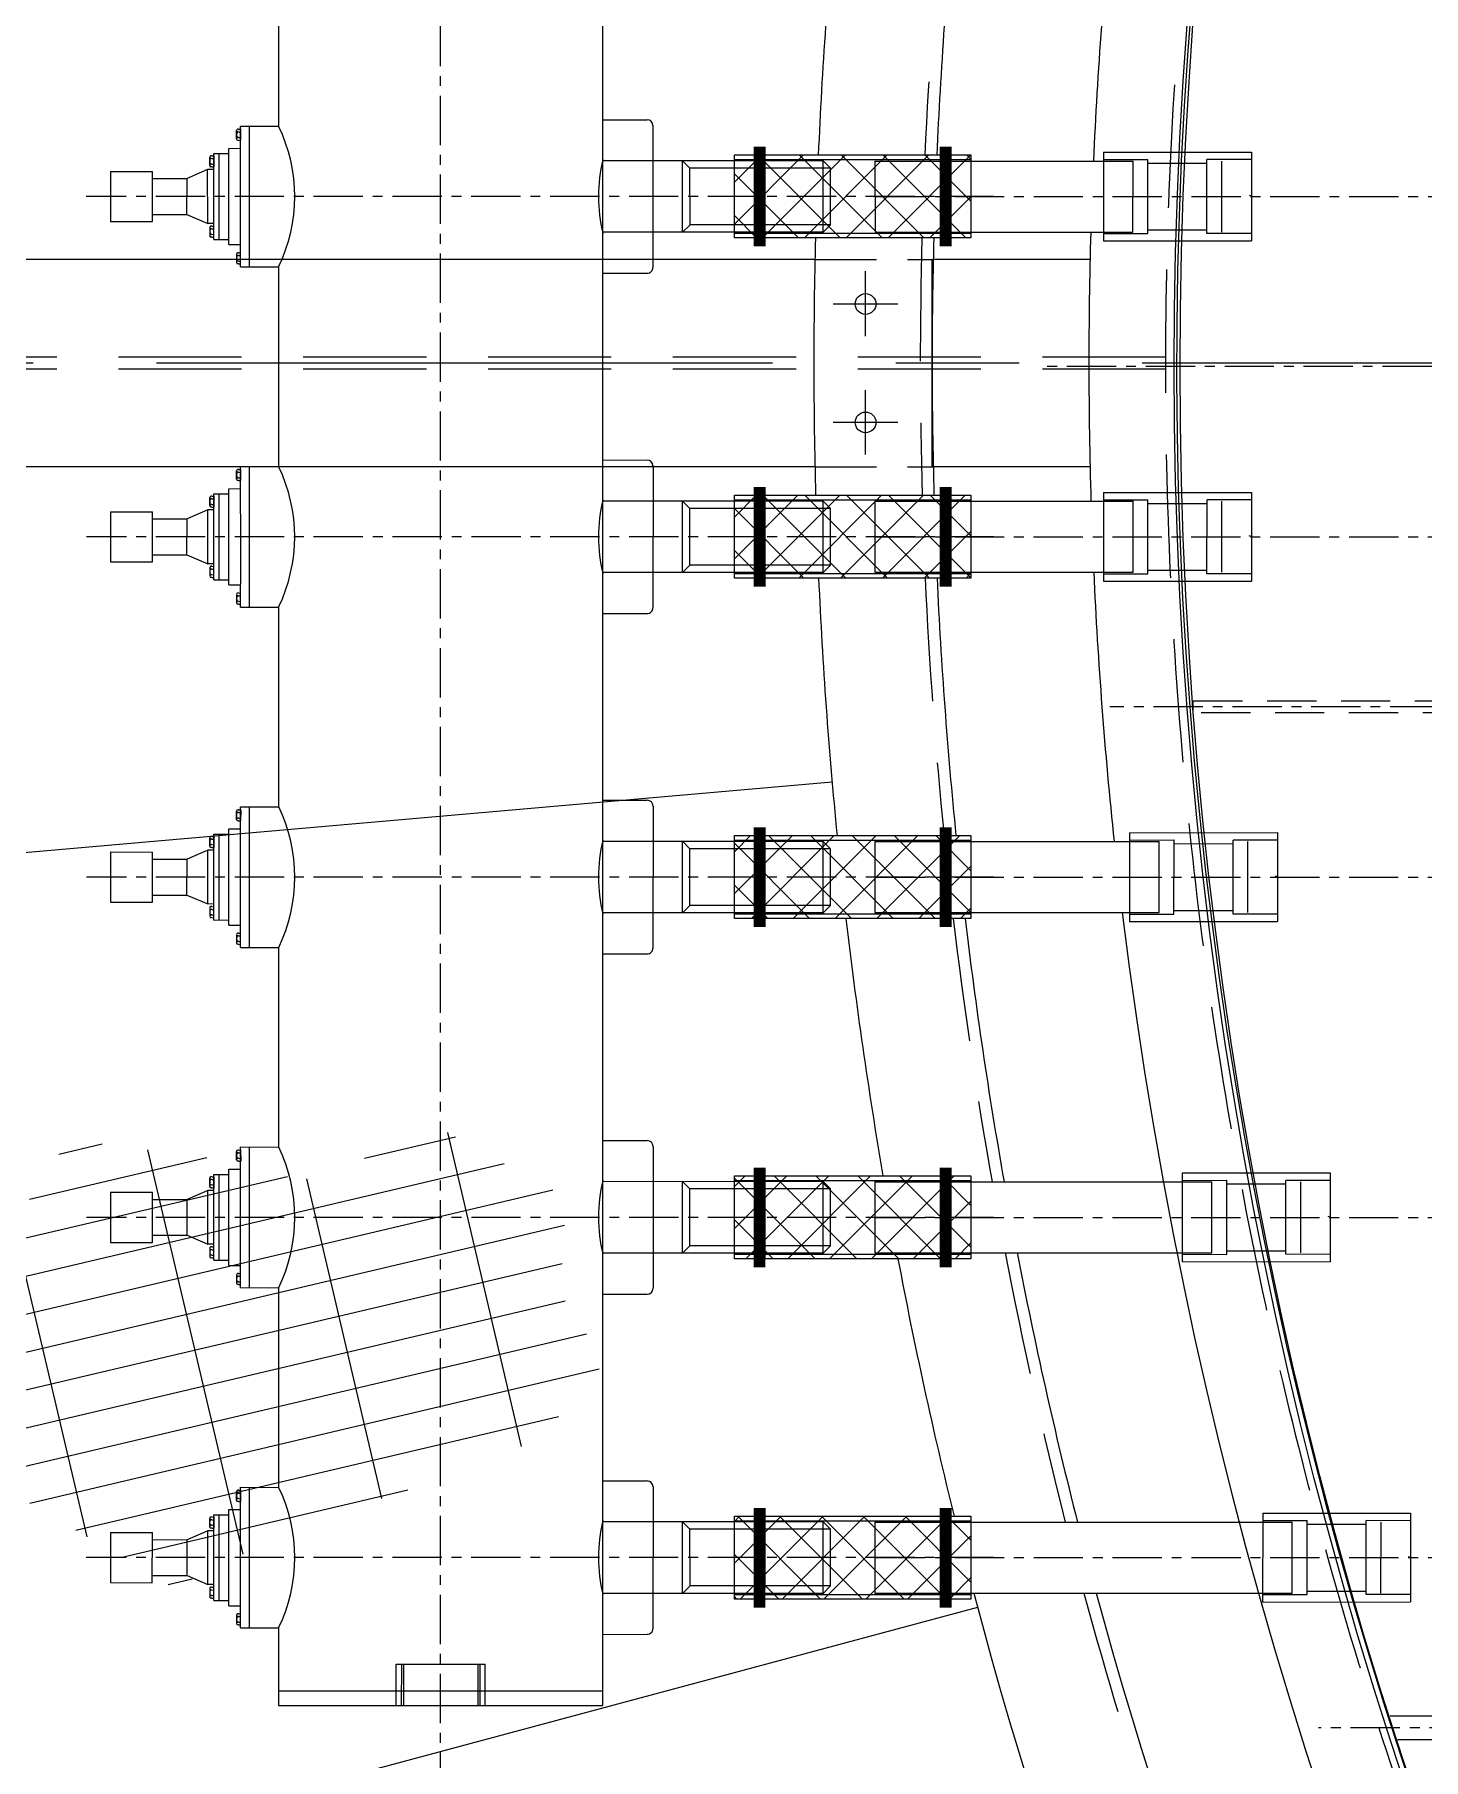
# Model space of a CAD drawing. Extents: x 0 to 39171, y 29931 to 57651.
# Drawn here: x 7626 to 8566, y 43606 to 44772 of the extents above; entities that cross this region are included whole.
import ezdxf

# ---------------------------------------------------------------- set-up
doc = ezdxf.new("R2010")
doc.units = 0
doc.header["$LTSCALE"] = 333.3
doc.header["$MEASUREMENT"] = 0
for name, pattern in [('CENTER', [2, 1.25, -0.25, 0.25, -0.25]), ('CENTRO', [2, 1.25, -0.25, 0.25, -0.25]), ('CONTINUA', [0]), ('DASHDOT', [1, 0.5, -0.25, 0, -0.25]), ('HIDDEN', [0.375, 0.25, -0.125]), ('LINEA-LINEETTA', [2, 1.25, -0.25, 0.25, -0.25]), ('NASCOSTA', [0.375, 0.25, -0.125]), ('PHANTOM', [2.5, 1.25, -0.25, 0.25, -0.25, 0.25, -0.25])]:
    doc.linetypes.add(name, pattern=pattern)
doc.layers.get('0').update_dxf_attribs({"linetype": 'CONTINUOUS'})
for name, color, linetype in [('50', 6, 'CONTINUOUS'), ('70', 7, 'DASHDOT'), ('LINEE-035G', 2, 'CONTINUOUS'), ('LINEE025R', 1, 'CONTINUOUS'), ('QUOTA', 7, 'CONTINUOUS'), ('QUOTE', 1, 'CONTINUOUS')]:
    doc.layers.add(name, color=color, linetype=linetype)

# ---------------------------------------------------------------- blocks, each defined once
blk = doc.blocks.new('*X15')
at = {"color": 0}
for p, q in [((1270.35, 550), (1285.39, 550)), ((1300, 404.15), (1300, 544.52)), ((1257.22, 537.5), (1318.74, 537.5)), ((1250, 421.98), (1250, 530.63)), ((1244.09, 525), (1343.83, 525)), ((1370.58, 525), (1402.2, 525)), ((1400, 417.96), (1400, 526.97)), ((1350, 411.74), (1350, 522.71)), ((1234.79, 512.5), (1416.17, 512.5)), ((1232.29, 500), (1430.15, 500)), ((1229.79, 487.5), (1431.21, 487.5)), ((1228.94, 475), (1427.53, 475)), ((1230.57, 462.5), (1425.59, 462.5)), ((1232.2, 450), (1430.06, 450)), ((1233.74, 437.5), (1431.52, 437.5)), ((1246.84, 425), (1414.47, 425)), ((1259.94, 412.5), (1359.18, 412.5)), ((1273.04, 400), (1281.3, 400))]:
    blk.add_line(p, q, dxfattribs=at)
blk = doc.blocks.new('A$C34546F79')
at = {"layer": 'QUOTE'}
h = blk.add_hatch(dxfattribs=at)
h.set_pattern_fill('ANSI37', color=256, scale=160, angle=45, style=0)
h.set_pattern_definition([(90, (-32140.94, -61899.589), (-20, 2e-11), []), (180, (-32140.94, -61899.589), (-2e-11, -20), [])])
h.paths.add_polyline_path([(39.6, 152.7), (0, 113.1), (113.1, 0), (152.7, 39.6)])
at = {"layer": 'QUOTE', "color": 7}
for p, q in [((39.6, 152.7), (0, 113.1)), ((152.7, 39.6), (39.6, 152.7)), ((0, 113.1), (113.1, 0)), ((113.1, 0), (152.7, 39.6))]:
    blk.add_line(p, q, dxfattribs=at)
at = {"layer": 'QUOTE'}
for p, q in [((150.6, 37.5), (37.5, 150.6)), ((2.1, 115.3), (115.3, 2.1))]:
    blk.add_line(p, q, dxfattribs=at)
at = {"layer": 'QUOTE', "color": 7, "const_width": 8}
for points in [[(8.1, 97), (55.7, 144.7)], [(97, 8.1), (144.7, 55.7)]]:
    blk.add_lwpolyline(points, dxfattribs=at)
blk = doc.blocks.new('64F1')
at = {"color": 7}
for p, q in [((-27700.2, 41639.3), (-26173.7, 40666.8)), ((-26955.3, 41382.9), (-26861.4, 41530.2)), ((-26914.7, 41357.3), (-26821, 41504.4)), ((-26761.3, 41259.3), (-26667.5, 41406.7)), ((-26955.3, 41382.9), (-26914.7, 41357.3)), ((-26720.8, 41233.7), (-26627, 41380.9)), ((-26974.2, 41353.5), (-27054.4, 41227.7)), ((-26967.3, 41355.1), (-27018.3, 41274.9)), ((-26974.2, 41353.5), (-26967.3, 41355.1)), ((-26933.5, 41327.6), (-26974.2, 41353.5)), ((-26935, 41334.5), (-26967.3, 41355.1)), ((-26935, 41334.5), (-26986, 41254.4)), ((-26935, 41334.5), (-26933.5, 41327.6)), ((-26933.5, 41327.6), (-27013.6, 41201.7)), ((-26567.3, 41135.8), (-26464, 41298)), ((-27077.7, 41242.7), (-27061.5, 41268.1)), ((-27077.7, 41242.7), (-27061.5, 41268.1)), ((-27056.1, 41269.3), (-26975.2, 41217.8)), ((-27056.1, 41269.3), (-26975.2, 41217.8)), ((-27025.2, 41273.4), (-27018.3, 41274.9)), ((-27025.2, 41273.4), (-27018.3, 41274.9)), ((-26526.8, 41110.1), (-26423.5, 41272.2)), ((-26986, 41254.4), (-26984.5, 41247.5)), ((-26986, 41254.4), (-26984.5, 41247.5)), ((-26761.3, 41259.3), (-26720.8, 41233.7)), ((-26780.2, 41230), (-26860.4, 41104.1)), ((-26773.3, 41231.5), (-26824.4, 41151.4)), ((-26780.2, 41230), (-26773.3, 41231.5)), ((-26739.5, 41204), (-26780.2, 41230)), ((-26741, 41210.9), (-26773.3, 41231.5)), ((-26990.2, 41187), (-26974, 41212.4)), ((-26990.2, 41187), (-26974, 41212.4)), ((-26741, 41210.9), (-26792.1, 41130.8)), ((-26741, 41210.9), (-26739.5, 41204)), ((-26739.5, 41204), (-26819.7, 41078.1)), ((-26373.4, 41012.2), (-26250.8, 41204.5)), ((-26332.8, 40986.5), (-26210.4, 41178.7)), ((-26831.3, 41149.8), (-26824.4, 41151.4)), ((-26831.3, 41149.8), (-26824.4, 41151.4)), ((-26883.7, 41119.1), (-26867.5, 41144.6)), ((-26883.7, 41119.1), (-26867.5, 41144.6)), ((-26862.1, 41145.8), (-26781.2, 41094.2)), ((-26862.1, 41145.8), (-26781.2, 41094.2)), ((-26567.3, 41135.8), (-26526.8, 41110.1)), ((-27305.6, 41128.1), (-27191.7, 41055.6)), ((-26792.1, 41130.8), (-26790.5, 41123.9)), ((-26792.1, 41130.8), (-26790.5, 41123.9)), ((-26179.4, 40888.6), (-26027.7, 41126.7)), ((-26586.2, 41106.4), (-26666.4, 40980.5)), ((-26579.3, 41107.9), (-26630.4, 41027.8)), ((-26586.2, 41106.4), (-26579.3, 41107.9)), ((-26545.5, 41080.4), (-26586.2, 41106.4)), ((-26547, 41087.3), (-26579.3, 41107.9)), ((-26138.8, 40862.9), (-25987.2, 41100.9)), ((-26796.2, 41063.4), (-26780, 41088.8)), ((-26796.2, 41063.4), (-26780, 41088.8)), ((-26545.5, 41080.4), (-26625.7, 40954.6)), ((-26547, 41087.3), (-26598.1, 41007.2)), ((-26547, 41087.3), (-26545.5, 41080.4)), ((-26689.7, 40995.6), (-26673.5, 41021)), ((-26689.7, 40995.6), (-26673.5, 41021)), ((-26668.1, 41022.2), (-26587.2, 40970.6)), ((-26668.1, 41022.2), (-26587.2, 40970.6)), ((-26637.3, 41026.3), (-26630.4, 41027.8)), ((-26637.3, 41026.3), (-26630.4, 41027.8)), ((-26598.1, 41007.2), (-26596.5, 41000.3)), ((-26598.1, 41007.2), (-26596.5, 41000.3)), ((-26373.4, 41012.2), (-26332.8, 40986.5)), ((-27111.6, 41004.5), (-26997.7, 40932)), ((-26385.4, 40984.3), (-26436.4, 40904.2)), ((-26392.3, 40982.8), (-26385.4, 40984.3)), ((-26353, 40963.8), (-26385.4, 40984.3)), ((-26392.3, 40982.8), (-26472.4, 40856.9)), ((-26351.5, 40956.8), (-26392.3, 40982.8)), ((-26602.2, 40939.8), (-26586, 40965.2)), ((-26602.2, 40939.8), (-26586, 40965.2)), ((-26353, 40963.8), (-26404.1, 40883.6)), ((-26353, 40963.8), (-26351.5, 40956.8)), ((-26351.5, 40956.8), (-26431.7, 40831)), ((-26443.3, 40902.7), (-26436.4, 40904.2)), ((-26443.3, 40902.7), (-26436.4, 40904.2)), ((-26495.7, 40872), (-26479.5, 40897.4)), ((-26495.7, 40872), (-26479.5, 40897.4)), ((-26474.1, 40898.6), (-26393.2, 40847.1)), ((-26474.1, 40898.6), (-26393.2, 40847.1)), ((-26917.6, 40881), (-26803.7, 40808.4)), ((-26404.1, 40883.6), (-26402.6, 40876.7)), ((-26404.1, 40883.6), (-26402.6, 40876.7)), ((-26179.4, 40888.6), (-26138.8, 40862.9)), ((-26198.3, 40859.2), (-26278.5, 40733.3)), ((-26191.4, 40860.8), (-26242.4, 40780.6)), ((-26198.3, 40859.2), (-26191.4, 40860.8)), ((-26157.5, 40833.3), (-26198.3, 40859.2)), ((-26159.1, 40840.2), (-26191.4, 40860.8)), ((-26408.2, 40816.2), (-26392, 40841.6)), ((-26408.2, 40816.2), (-26392, 40841.6)), ((-26157.5, 40833.3), (-26237.7, 40707.4)), ((-26159.1, 40840.2), (-26210.1, 40760.1)), ((-26159.1, 40840.2), (-26157.5, 40833.3)), ((-26280.1, 40775), (-26199.3, 40723.5)), ((-26280.1, 40775), (-26199.3, 40723.5)), ((-26249.3, 40779.1), (-26242.4, 40780.6)), ((-26249.3, 40779.1), (-26242.4, 40780.6)), ((-26301.7, 40748.4), (-26285.6, 40773.8)), ((-26301.7, 40748.4), (-26285.6, 40773.8)), ((-26723.6, 40757.4), (-26609.8, 40684.9)), ((-26210.1, 40760.1), (-26208.6, 40753.1)), ((-26210.1, 40760.1), (-26208.6, 40753.1)), ((-26214.2, 40692.7), (-26198.1, 40718.1)), ((-26214.2, 40692.7), (-26198.1, 40718.1)), ((-26299.8, 40487.4), (-26182.1, 40672.2)), ((-26291.4, 40482), (-26173.7, 40666.8)), ((-26529.6, 40633.8), (-26415.8, 40561.3)), ((-26335.7, 40510.2), (-26291.4, 40482))]:
    blk.add_line(p, q, dxfattribs=at)
at = {"color": 7, "linetype": 'LINEA-LINEETTA'}
for p, q in [((-26984.5, 41247.5), (-27025.2, 41273.4)), ((-26984.5, 41247.5), (-27025.2, 41273.4)), ((-26986, 41254.4), (-27018.3, 41274.9)), ((-26986, 41254.4), (-27018.3, 41274.9)), ((-26790.5, 41123.9), (-26831.3, 41149.8)), ((-26790.5, 41123.9), (-26831.3, 41149.8)), ((-26792.1, 41130.8), (-26824.4, 41151.4)), ((-26792.1, 41130.8), (-26824.4, 41151.4)), ((-26596.5, 41000.3), (-26637.3, 41026.3)), ((-26596.5, 41000.3), (-26637.3, 41026.3)), ((-26598.1, 41007.2), (-26630.4, 41027.8)), ((-26598.1, 41007.2), (-26630.4, 41027.8)), ((-26402.6, 40876.7), (-26443.3, 40902.7)), ((-26402.6, 40876.7), (-26443.3, 40902.7)), ((-26404.1, 40883.6), (-26436.4, 40904.2)), ((-26404.1, 40883.6), (-26436.4, 40904.2)), ((-26208.6, 40753.1), (-26249.3, 40779.1)), ((-26208.6, 40753.1), (-26249.3, 40779.1)), ((-26210.1, 40760.1), (-26242.4, 40780.6)), ((-26210.1, 40760.1), (-26242.4, 40780.6))]:
    blk.add_line(p, q, dxfattribs=at)
at = {"color": 7, "linetype": 'Continuous'}
for p, q in [((-27205.5, 41033.9), (-27191.9, 41055.3)), ((-27151.4, 40999.4), (-27205.5, 41033.9)), ((-27204.5, 41031.7), (-27205, 41031)), ((-27204.5, 41031.7), (-27203.8, 41032.8)), ((-27203.8, 41032.8), (-27197.5, 41028.8)), ((-27202.9, 41030.7), (-27203.4, 41030)), ((-27202.9, 41030.7), (-27202.2, 41031.8)), ((-27191.1, 41031.8), (-27202.3, 41039)), ((-27122.2, 40987.9), (-27191.1, 41031.8)), ((-27199.8, 41027), (-27204.5, 41030)), ((-27199.8, 41028.7), (-27200.2, 41027.9)), ((-27199.8, 41028.7), (-27199.1, 41029.8)), ((-27198.2, 41027.6), (-27198.7, 41026.9)), ((-27198.2, 41027.6), (-27197.5, 41028.8)), ((-27197.2, 41019.1), (-27192.9, 41025.9)), ((-27142.3, 40984.2), (-27197.2, 41019.1)), ((-27199.6, 41008.7), (-27194.2, 41017.2)), ((-27150.7, 40977.5), (-27199.6, 41008.7)), ((-27199.1, 41006.7), (-27198.3, 41007.9)), ((-27198.3, 41007.9), (-27192, 41003.9)), ((-27148.8, 40980.5), (-27197.7, 41011.7)), ((-27199.1, 41006.7), (-27199.5, 41006)), ((-27194.3, 41002), (-27199, 41005.1)), ((-27197.5, 41005.7), (-27197.9, 41005)), ((-27197.5, 41005.7), (-27196.8, 41006.9)), ((-27192.8, 40999.4), (-27195.2, 40984.4)), ((-27194.3, 41003.7), (-27194.8, 41003)), ((-27194.3, 41003.7), (-27193.6, 41004.9)), ((-27192.8, 41002.7), (-27193.2, 41002)), ((-27192.8, 41002.7), (-27192, 41003.9)), ((-27190.5, 41002.9), (-27192.8, 40999.4)), ((-27162, 40979.8), (-27192.8, 40999.4)), ((-27125.4, 40982.9), (-27151.4, 40999.4)), ((-27125.4, 40982.9), (-27111.6, 41004.5)), ((-27207.7, 40964.6), (-27195.2, 40984.4)), ((-27174.7, 40971.3), (-27195.2, 40984.4)), ((-27150.7, 40977.5), (-27145.3, 40986.1)), ((-27142.3, 40984.2), (-27138, 40990.9)), ((-27134.1, 40986.8), (-27134.6, 40986.1)), ((-27134.1, 40986.8), (-27133.4, 40988)), ((-27134.1, 40985.1), (-27129.4, 40982.1)), ((-27127.1, 40983.9), (-27133.4, 40988)), ((-27132.6, 40985.8), (-27133, 40985.1)), ((-27132.6, 40985.8), (-27131.8, 40987)), ((-27129.4, 40983.8), (-27129.9, 40983.1)), ((-27129.4, 40983.8), (-27128.7, 40984.9)), ((-27127.8, 40982.8), (-27127.1, 40983.9)), ((-27174.7, 40971.3), (-27162, 40979.8)), ((-27159.8, 40983.3), (-27162, 40979.8)), ((-27159, 40981.2), (-27159.5, 40980.5)), ((-27159, 40981.2), (-27158.3, 40982.4)), ((-27159, 40979.6), (-27154.3, 40976.5)), ((-27152, 40978.4), (-27158.3, 40982.4)), ((-27157.5, 40980.2), (-27157.9, 40979.5)), ((-27157.5, 40980.2), (-27156.7, 40981.4)), ((-27154.3, 40978.2), (-27154.8, 40977.5)), ((-27154.3, 40978.2), (-27153.6, 40979.4)), ((-27152.7, 40977.2), (-27153.2, 40976.5)), ((-27152.7, 40977.2), (-27152, 40978.4)), ((-27127.8, 40982.8), (-27128.3, 40982.1)), ((-27227, 40943.3), (-27211.8, 40967.2)), ((-27183.2, 40949), (-27211.8, 40967.2)), ((-27187.2, 40951.5), (-27174.7, 40971.3)), ((-27198.4, 40925.1), (-27183.2, 40949)), ((-27227, 40943.3), (-27198.4, 40925.1)), ((-27011.5, 40910.3), (-26997.9, 40931.8)), ((-26997.1, 40908.3), (-27008.3, 40915.4)), ((-26957.4, 40875.9), (-27011.5, 40910.3)), ((-27010.5, 40908.1), (-27011, 40907.4)), ((-27010.5, 40908.1), (-27009.8, 40909.2)), ((-27005.8, 40903.4), (-27010.5, 40906.4)), ((-27009.8, 40909.2), (-27003.5, 40905.2)), ((-27009, 40907.1), (-27009.4, 40906.4)), ((-27009, 40907.1), (-27008.2, 40908.2)), ((-27005.8, 40905.1), (-27006.3, 40904.4)), ((-27005.8, 40905.1), (-27005.1, 40906.2)), ((-27004.2, 40904.1), (-27004.7, 40903.4)), ((-27004.2, 40904.1), (-27003.5, 40905.2)), ((-27003.2, 40895.5), (-26998.9, 40902.3)), ((-26928.2, 40864.3), (-26997.1, 40908.3)), ((-27005.7, 40885.1), (-27000.2, 40893.7)), ((-26948.3, 40860.6), (-27003.2, 40895.5)), ((-26956.7, 40854), (-27005.7, 40885.1)), ((-27005.1, 40883.2), (-27005.5, 40882.5)), ((-27005.1, 40883.2), (-27004.4, 40884.3)), ((-27000.3, 40878.5), (-27005, 40881.5)), ((-27004.4, 40884.3), (-26998, 40880.3)), ((-27003.5, 40882.2), (-27004, 40881.5)), ((-26954.8, 40856.9), (-27003.8, 40888.1)), ((-27003.5, 40882.2), (-27002.8, 40883.3)), ((-27000.4, 40880.2), (-27000.8, 40879.4)), ((-27000.4, 40880.2), (-26999.6, 40881.3)), ((-26998.8, 40879.1), (-26999.2, 40878.4)), ((-26998.8, 40879.1), (-26998, 40880.3)), ((-26996.6, 40879.3), (-26998.8, 40875.9)), ((-26931.4, 40859.3), (-26917.6, 40881)), ((-26998.8, 40875.9), (-27001.2, 40860.8)), ((-26968, 40856.3), (-26998.8, 40875.9)), ((-26931.4, 40859.3), (-26957.4, 40875.9)), ((-26948.3, 40860.6), (-26944, 40867.3)), ((-27013.8, 40841), (-27001.2, 40860.8)), ((-26980.7, 40847.7), (-27001.2, 40860.8)), ((-26980.7, 40847.7), (-26968, 40856.3)), ((-26965.8, 40859.7), (-26968, 40856.3)), ((-26965.1, 40857.7), (-26965.5, 40857)), ((-26965.1, 40857.7), (-26964.3, 40858.8)), ((-26965, 40856), (-26960.3, 40853)), ((-26958, 40854.8), (-26964.3, 40858.8)), ((-26963.5, 40856.7), (-26963.9, 40856)), ((-26963.5, 40856.7), (-26962.8, 40857.8)), ((-26960.3, 40854.6), (-26959.6, 40855.8)), ((-26956.7, 40854), (-26951.3, 40862.5)), ((-26940.2, 40863.2), (-26940.6, 40862.5)), ((-26940.2, 40863.2), (-26939.4, 40864.4)), ((-26940.1, 40861.6), (-26935.4, 40858.5)), ((-26933.1, 40860.4), (-26939.4, 40864.4)), ((-26938.6, 40862.2), (-26939, 40861.5)), ((-26938.6, 40862.2), (-26937.9, 40863.4)), ((-26935.4, 40860.2), (-26935.9, 40859.5)), ((-26935.4, 40860.2), (-26934.7, 40861.4)), ((-26933.8, 40859.2), (-26934.3, 40858.5)), ((-26933.8, 40859.2), (-26933.1, 40860.4)), ((-26993.3, 40828), (-26980.7, 40847.7)), ((-26960.3, 40854.6), (-26960.8, 40853.9)), ((-26958.7, 40853.6), (-26959.2, 40852.9)), ((-26958.7, 40853.6), (-26958, 40854.8)), ((-27033, 40819.8), (-27017.8, 40843.6)), ((-26989.2, 40825.4), (-27017.8, 40843.6)), ((-27004.4, 40801.5), (-26989.2, 40825.4)), ((-27033, 40819.8), (-27004.4, 40801.5)), ((-26817.6, 40786.7), (-26803.9, 40808.2)), ((-26763.5, 40752.3), (-26817.6, 40786.7)), ((-26816.6, 40784.5), (-26815.8, 40785.7)), ((-26815.8, 40785.7), (-26809.5, 40781.6)), ((-26803.1, 40784.7), (-26814.3, 40791.8)), ((-26816.6, 40784.5), (-26817, 40783.8)), ((-26811.8, 40779.8), (-26816.5, 40782.8)), ((-26815, 40783.5), (-26815.4, 40782.8)), ((-26815, 40783.5), (-26814.3, 40784.6)), ((-26811.8, 40781.5), (-26812.3, 40780.8)), ((-26811.8, 40781.5), (-26811.1, 40782.6)), ((-26810.3, 40780.5), (-26810.7, 40779.8)), ((-26810.3, 40780.5), (-26809.5, 40781.6)), ((-26809.2, 40772), (-26804.9, 40778.7)), ((-26734.2, 40740.8), (-26803.1, 40784.7)), ((-26811.7, 40761.6), (-26806.2, 40770.1)), ((-26760.8, 40733.4), (-26809.8, 40764.5)), ((-26754.3, 40737), (-26809.2, 40772)), ((-26762.7, 40730.4), (-26811.7, 40761.6)), ((-26811.1, 40759.6), (-26811.6, 40758.9)), ((-26811.1, 40759.6), (-26810.4, 40760.7)), ((-26806.3, 40754.9), (-26811.1, 40757.9)), ((-26810.4, 40760.7), (-26804.1, 40756.7)), ((-26809.5, 40758.6), (-26810, 40757.9)), ((-26809.5, 40758.6), (-26808.8, 40759.7)), ((-26804.8, 40752.3), (-26807.2, 40737.2)), ((-26806.4, 40756.6), (-26806.8, 40755.9)), ((-26806.4, 40756.6), (-26805.6, 40757.7)), ((-26804.8, 40755.6), (-26805.2, 40754.9)), ((-26804.8, 40755.6), (-26804.1, 40756.7)), ((-26802.6, 40755.8), (-26804.8, 40752.3)), ((-26774.1, 40732.7), (-26804.8, 40752.3)), ((-26737.4, 40735.7), (-26763.5, 40752.3)), ((-26737.4, 40735.7), (-26723.6, 40757.4)), ((-26754.3, 40737), (-26750.1, 40743.7)), ((-26746.2, 40739.7), (-26746.6, 40739)), ((-26746.2, 40739.7), (-26745.5, 40740.8)), ((-26739.1, 40736.8), (-26745.5, 40740.8)), ((-26744.6, 40738.7), (-26743.9, 40739.8)), ((-26819.8, 40717.5), (-26807.2, 40737.2)), ((-26786.7, 40724.1), (-26807.2, 40737.2)), ((-26786.7, 40724.1), (-26774.1, 40732.7)), ((-26771.8, 40736.2), (-26774.1, 40732.7)), ((-26771.1, 40734.1), (-26771.5, 40733.4)), ((-26771.1, 40734.1), (-26770.3, 40735.2)), ((-26771, 40732.4), (-26766.3, 40729.4)), ((-26764, 40731.2), (-26770.3, 40735.2)), ((-26769.5, 40733.1), (-26769.9, 40732.4)), ((-26769.5, 40733.1), (-26768.8, 40734.2)), ((-26766.3, 40731.1), (-26766.8, 40730.4)), ((-26766.3, 40731.1), (-26765.6, 40732.2)), ((-26764.8, 40730.1), (-26765.2, 40729.4)), ((-26764.8, 40730.1), (-26764, 40731.2)), ((-26762.7, 40730.4), (-26757.3, 40738.9)), ((-26746.1, 40738), (-26741.4, 40735)), ((-26744.6, 40738.7), (-26745.1, 40738)), ((-26741.4, 40736.7), (-26741.9, 40735.9)), ((-26741.4, 40736.7), (-26740.7, 40737.8)), ((-26739.9, 40735.6), (-26740.3, 40734.9)), ((-26739.9, 40735.6), (-26739.1, 40736.8)), ((-26839, 40696.2), (-26823.8, 40720)), ((-26795.2, 40701.8), (-26823.8, 40720)), ((-26799.3, 40704.4), (-26786.7, 40724.1)), ((-26839, 40696.2), (-26810.4, 40677.9)), ((-26810.4, 40677.9), (-26795.2, 40701.8)), ((-26623.6, 40663.2), (-26609.9, 40684.6)), ((-26569.5, 40628.7), (-26623.6, 40663.2)), ((-26622.6, 40660.9), (-26623, 40660.2)), ((-26622.6, 40660.9), (-26621.9, 40662.1)), ((-26617.8, 40656.2), (-26622.5, 40659.3)), ((-26621.9, 40662.1), (-26615.5, 40658.1)), ((-26621, 40659.9), (-26621.5, 40659.2)), ((-26621, 40659.9), (-26620.3, 40661.1)), ((-26609.2, 40661.1), (-26620.3, 40668.2)), ((-26617.9, 40657.9), (-26618.3, 40657.2)), ((-26617.9, 40657.9), (-26617.1, 40659.1)), ((-26616.3, 40656.9), (-26615.5, 40658.1)), ((-26540.2, 40617.2), (-26609.2, 40661.1)), ((-26617.7, 40638), (-26612.3, 40646.5)), ((-26616.3, 40656.9), (-26616.7, 40656.2)), ((-26615.2, 40648.4), (-26610.9, 40655.1)), ((-26560.4, 40613.4), (-26615.2, 40648.4)), ((-26568.8, 40606.8), (-26617.7, 40638)), ((-26617.1, 40636), (-26617.6, 40635.3)), ((-26617.1, 40636), (-26616.4, 40637.1)), ((-26612.4, 40631.3), (-26617.1, 40634.3)), ((-26616.4, 40637.1), (-26610.1, 40633.1)), ((-26615.5, 40635), (-26616, 40634.3)), ((-26566.9, 40609.8), (-26615.8, 40641)), ((-26615.5, 40635), (-26614.8, 40636.1)), ((-26612.4, 40633), (-26611.7, 40634.1)), ((-26610.8, 40628.7), (-26613.2, 40613.6)), ((-26612.4, 40633), (-26612.8, 40632.3)), ((-26610.8, 40632), (-26611.3, 40631.3)), ((-26610.8, 40632), (-26610.1, 40633.1)), ((-26608.6, 40632.2), (-26610.8, 40628.7)), ((-26580.1, 40609.1), (-26610.8, 40628.7)), ((-26543.4, 40612.1), (-26569.5, 40628.7)), ((-26543.4, 40612.1), (-26529.6, 40633.8)), ((-26625.8, 40593.9), (-26613.2, 40613.6)), ((-26592.7, 40600.6), (-26613.2, 40613.6)), ((-26577.9, 40612.6), (-26580.1, 40609.1)), ((-26577.1, 40610.5), (-26576.4, 40611.6)), ((-26570.1, 40607.6), (-26576.4, 40611.6)), ((-26568.8, 40606.8), (-26563.3, 40615.3)), ((-26560.4, 40613.4), (-26556.1, 40620.2)), ((-26552.2, 40616.1), (-26552.6, 40615.4)), ((-26552.2, 40616.1), (-26551.5, 40617.2)), ((-26552.2, 40614.4), (-26547.4, 40611.4)), ((-26545.2, 40613.2), (-26551.5, 40617.2)), ((-26550.6, 40615.1), (-26551.1, 40614.4)), ((-26550.6, 40615.1), (-26549.9, 40616.2)), ((-26547.5, 40613.1), (-26547.9, 40612.4)), ((-26547.5, 40613.1), (-26546.7, 40614.2)), ((-26545.9, 40612.1), (-26546.3, 40611.4)), ((-26545.9, 40612.1), (-26545.2, 40613.2)), ((-26605.3, 40580.8), (-26592.7, 40600.6)), ((-26592.7, 40600.6), (-26580.1, 40609.1)), ((-26577.1, 40610.5), (-26577.5, 40609.8)), ((-26577.1, 40608.8), (-26572.3, 40605.8)), ((-26575.5, 40609.5), (-26576, 40608.8)), ((-26575.5, 40609.5), (-26574.8, 40610.6)), ((-26572.4, 40607.5), (-26572.8, 40606.8)), ((-26572.4, 40607.5), (-26571.6, 40608.6)), ((-26570.8, 40606.5), (-26571.2, 40605.8)), ((-26570.8, 40606.5), (-26570.1, 40607.6)), ((-26645.1, 40572.6), (-26629.9, 40596.5)), ((-26601.2, 40578.2), (-26629.9, 40596.5)), ((-26616.5, 40554.4), (-26601.2, 40578.2)), ((-26645.1, 40572.6), (-26616.5, 40554.4)), ((-26429.6, 40539.6), (-26415.9, 40561)), ((-26415.2, 40537.5), (-26426.4, 40544.6)), ((-26375.5, 40505.1), (-26429.6, 40539.6)), ((-26428.6, 40537.4), (-26429.1, 40536.6)), ((-26428.6, 40537.4), (-26427.9, 40538.5)), ((-26423.8, 40532.7), (-26428.6, 40535.7)), ((-26427.9, 40538.5), (-26421.6, 40534.5)), ((-26427, 40536.3), (-26427.5, 40535.6)), ((-26427, 40536.3), (-26426.3, 40537.5)), ((-26423.9, 40534.3), (-26424.3, 40533.6)), ((-26423.9, 40534.3), (-26423.1, 40535.5)), ((-26422.3, 40533.3), (-26422.7, 40532.6)), ((-26422.3, 40533.3), (-26421.6, 40534.5)), ((-26421.3, 40524.8), (-26417, 40531.5)), ((-26346.2, 40493.6), (-26415.2, 40537.5)), ((-26423.7, 40514.4), (-26418.3, 40522.9)), ((-26372.9, 40486.2), (-26421.8, 40517.4)), ((-26366.4, 40489.9), (-26421.3, 40524.8)), ((-26374.8, 40483.2), (-26423.7, 40514.4)), ((-26423.1, 40512.4), (-26423.6, 40511.7)), ((-26423.1, 40512.4), (-26422.4, 40513.6)), ((-26418.4, 40507.7), (-26423.1, 40510.7)), ((-26422.4, 40513.6), (-26416.1, 40509.5)), ((-26421.6, 40511.4), (-26422, 40510.7)), ((-26421.6, 40511.4), (-26420.8, 40512.6)), ((-26418.4, 40509.4), (-26418.9, 40508.7)), ((-26418.4, 40509.4), (-26417.7, 40510.6)), ((-26416.8, 40508.4), (-26417.3, 40507.7)), ((-26416.8, 40508.4), (-26416.1, 40509.5)), ((-26414.6, 40508.6), (-26416.8, 40505.1)), ((-26349.5, 40488.5), (-26335.7, 40510.2)), ((-26416.8, 40505.1), (-26419.2, 40490)), ((-26386.1, 40485.5), (-26416.8, 40505.1)), ((-26349.5, 40488.5), (-26375.5, 40505.1)), ((-26366.4, 40489.9), (-26362.1, 40496.6)), ((-26431.8, 40470.3), (-26419.2, 40490)), ((-26398.7, 40477), (-26419.2, 40490)), ((-26398.7, 40477), (-26386.1, 40485.5)), ((-26383.9, 40489), (-26386.1, 40485.5)), ((-26383.1, 40486.9), (-26383.6, 40486.2)), ((-26383.1, 40486.9), (-26382.4, 40488.1)), ((-26383.1, 40485.2), (-26378.3, 40482.2)), ((-26376.1, 40484), (-26382.4, 40488.1)), ((-26381.5, 40485.9), (-26382, 40485.2)), ((-26381.5, 40485.9), (-26380.8, 40487.1)), ((-26378.4, 40483.9), (-26378.8, 40483.2)), ((-26378.4, 40483.9), (-26377.7, 40485)), ((-26376.8, 40482.9), (-26377.3, 40482.2)), ((-26376.8, 40482.9), (-26376.1, 40484)), ((-26374.8, 40483.2), (-26369.4, 40491.7)), ((-26358.2, 40492.5), (-26358.7, 40491.8)), ((-26358.2, 40492.5), (-26357.5, 40493.6)), ((-26358.2, 40490.8), (-26353.4, 40487.8)), ((-26351.2, 40489.6), (-26357.5, 40493.6)), ((-26356.6, 40491.5), (-26357.1, 40490.8)), ((-26356.6, 40491.5), (-26355.9, 40492.6)), ((-26353.5, 40489.5), (-26353.9, 40488.8)), ((-26353.5, 40489.5), (-26352.8, 40490.6)), ((-26351.9, 40488.5), (-26352.4, 40487.8)), ((-26351.9, 40488.5), (-26351.2, 40489.6)), ((-26451.1, 40449), (-26435.9, 40472.9)), ((-26407.3, 40454.6), (-26435.9, 40472.9)), ((-26411.3, 40457.2), (-26398.7, 40477)), ((-26451.1, 40449), (-26422.5, 40430.8)), ((-26422.5, 40430.8), (-26407.3, 40454.6))]:
    blk.add_line(p, q, dxfattribs=at)
at = {"color": 7, "linetype": 'NASCOSTA'}
for p, q in [((-26272.3, 40564), (-26239.9, 40614.9)), ((-26241.9, 40611.9), (-26218.2, 40596.8)), ((-26216.3, 40599.8), (-26239.9, 40614.9)), ((-26242.7, 40610.6), (-26219, 40595.6)), ((-26248.7, 40549), (-26272.3, 40564)), ((-26270.4, 40567.1), (-26246.8, 40552)), ((-26269.6, 40568.3), (-26246, 40553.3))]:
    blk.add_line(p, q, dxfattribs=at)
at = {"color": 7}
for centre, radius, start, end in [((-27058.2, 41266), 3.93, 57.5, 147.5), ((-27058.2, 41266), 3.93, 57.5, 147.5), ((-26976.6, 41304.8), 109.5, 224.3085, 250.6915), ((-26976.6, 41304.8), 109.5, 224.3085, 250.6915), ((-26976.6, 41304.8), 109.5, 224.3085, 250.6915), ((-26977.3, 41214.5), 3.93, 327.5, 57.5), ((-26977.3, 41214.5), 3.93, 327.5, 57.5), ((-26864.2, 41142.4), 3.93, 57.5, 147.5), ((-26864.2, 41142.4), 3.93, 57.5, 147.5), ((-26782.6, 41181.2), 109.5, 224.3085, 250.6915), ((-26782.6, 41181.2), 109.5, 224.3085, 250.6915), ((-26782.6, 41181.2), 109.5, 224.3085, 250.6915), ((-26783.3, 41090.9), 3.93, 327.5, 57.5), ((-26783.3, 41090.9), 3.93, 327.5, 57.5), ((-27204.7, 40946.8), 109.6, 31.8043, 83.1957), ((-26670.2, 41018.9), 3.93, 57.5, 147.5), ((-26670.2, 41018.9), 3.93, 57.5, 147.5), ((-26588.6, 41057.7), 109.5, 224.3085, 250.6915), ((-26588.6, 41057.7), 109.5, 224.3085, 250.6915), ((-26588.6, 41057.7), 109.5, 224.3085, 250.6915), ((-26589.3, 40967.3), 3.93, 327.5, 57.5), ((-26589.3, 40967.3), 3.93, 327.5, 57.5), ((-27010.7, 40823.2), 109.6, 31.8043, 83.1957), ((-26476.2, 40895.3), 3.93, 57.5, 147.5), ((-26476.2, 40895.3), 3.93, 57.5, 147.5), ((-26394.7, 40934.1), 109.5, 224.3085, 250.6915), ((-26394.7, 40934.1), 109.5, 224.3085, 250.6915), ((-26394.7, 40934.1), 109.5, 224.3085, 250.6915), ((-26395.3, 40843.8), 3.93, 327.5, 57.5), ((-26395.3, 40843.8), 3.93, 327.5, 57.5), ((-26816.7, 40699.7), 109.6, 31.8043, 83.1957), ((-26282.2, 40771.7), 3.93, 57.5, 147.5), ((-26282.2, 40771.7), 3.93, 57.5, 147.5), ((-26200.7, 40810.5), 109.5, 224.3085, 250.6915), ((-26200.7, 40810.5), 109.5, 224.3085, 250.6915), ((-26200.7, 40810.5), 109.5, 224.3085, 250.6915), ((-26201.4, 40720.2), 3.93, 327.5, 57.5), ((-26201.4, 40720.2), 3.93, 327.5, 57.5), ((-26622.7, 40576.1), 109.6, 31.8043, 83.1957), ((-26428.8, 40452.5), 109.6, 31.8043, 83.1957)]:
    blk.add_arc(centre, radius, start, end, dxfattribs=at)
at = {"color": 7, "linetype": 'Continuous'}
for centre, radius, start, end in [((-27203.9, 41030.9), 1.06, 175.6173, 299.3827), ((-27200.3, 41031.3), 3.34, 203.4532, 271.5468), ((-27199.2, 41027.9), 1.06, 175.6173, 299.3827), ((-27198.5, 41006), 1.06, 175.6173, 299.3827), ((-27194.9, 41006.4), 3.34, 203.4532, 271.5468), ((-27193.7, 41002.9), 1.06, 175.6173, 299.3827), ((-27133.5, 40986), 1.06, 175.6173, 299.3827), ((-27129.9, 40986.4), 3.34, 203.4532, 271.5468), ((-27158.4, 40980.5), 1.06, 175.6173, 299.3827), ((-27154.8, 40980.9), 3.34, 203.4532, 271.5468), ((-27153.7, 40977.4), 1.06, 175.6173, 299.3827), ((-27128.8, 40983), 1.06, 175.6173, 299.3827), ((-27009.9, 40907.3), 1.06, 175.6173, 299.3827), ((-27006.4, 40907.7), 3.34, 203.4532, 271.5468), ((-27005.2, 40904.3), 1.06, 175.6173, 299.3827), ((-27004.5, 40882.4), 1.06, 175.6173, 299.3827), ((-27000.9, 40882.8), 3.34, 203.4532, 271.5468), ((-26999.7, 40879.4), 1.06, 175.6173, 299.3827), ((-26964.4, 40856.9), 1.06, 175.6173, 299.3827), ((-26960.9, 40857.3), 3.34, 203.4532, 271.5468), ((-26939.6, 40862.5), 1.06, 175.6173, 299.3827), ((-26936, 40862.9), 3.34, 203.4532, 271.5468), ((-26934.8, 40859.4), 1.06, 175.6173, 299.3827), ((-26959.7, 40853.9), 1.06, 175.6173, 299.3827), ((-26816, 40783.7), 1.06, 175.6173, 299.3827), ((-26812.4, 40784.1), 3.34, 203.4532, 271.5468), ((-26811.2, 40780.7), 1.06, 175.6173, 299.3827), ((-26810.5, 40758.8), 1.06, 175.6173, 299.3827), ((-26806.9, 40759.2), 3.34, 203.4532, 271.5468), ((-26805.8, 40755.8), 1.06, 175.6173, 299.3827), ((-26745.6, 40738.9), 1.06, 175.6173, 299.3827), ((-26770.5, 40733.3), 1.06, 175.6173, 299.3827), ((-26766.9, 40733.7), 3.34, 203.4532, 271.5468), ((-26765.7, 40730.3), 1.06, 175.6173, 299.3827), ((-26742, 40739.3), 3.34, 203.4532, 271.5468), ((-26740.8, 40735.9), 1.06, 175.6173, 299.3827), ((-26622, 40660.1), 1.06, 175.6173, 299.3827), ((-26618.4, 40660.6), 3.34, 203.4532, 271.5468), ((-26617.2, 40657.1), 1.06, 175.6173, 299.3827), ((-26616.5, 40635.2), 1.06, 175.6173, 299.3827), ((-26612.9, 40635.6), 3.34, 203.4532, 271.5468), ((-26611.8, 40632.2), 1.06, 175.6173, 299.3827), ((-26551.6, 40615.3), 1.06, 175.6173, 299.3827), ((-26548, 40615.7), 3.34, 203.4532, 271.5468), ((-26546.9, 40612.3), 1.06, 175.6173, 299.3827), ((-26576.5, 40609.7), 1.06, 175.6173, 299.3827), ((-26572.9, 40610.1), 3.34, 203.4532, 271.5468), ((-26571.8, 40606.7), 1.06, 175.6173, 299.3827), ((-26428, 40536.6), 1.06, 175.6173, 299.3827), ((-26424.4, 40537), 3.34, 203.4532, 271.5468), ((-26423.3, 40533.5), 1.06, 175.6173, 299.3827), ((-26422.5, 40511.6), 1.06, 175.6173, 299.3827), ((-26419, 40512), 3.34, 203.4532, 271.5468), ((-26417.8, 40508.6), 1.06, 175.6173, 299.3827), ((-26382.5, 40486.1), 1.06, 175.6173, 299.3827), ((-26378.9, 40486.5), 3.34, 203.4532, 271.5468), ((-26377.8, 40483.1), 1.06, 175.6173, 299.3827), ((-26357.6, 40491.7), 1.06, 175.6173, 299.3827), ((-26354, 40492.1), 3.34, 203.4532, 271.5468), ((-26352.9, 40488.7), 1.06, 175.6173, 299.3827)]:
    blk.add_arc(centre, radius, start, end, dxfattribs=at)
at = {"layer": 'LINEE-035G', "color": 7}
for radius in [3004, 3000, 3000, 3000, 3000]:
    blk.add_circle((-25115.2, 44012.5), radius, dxfattribs=at)
at = {"layer": 'LINEE025R', "color": 7, "ltscale": 0.4}
for p, q in [((-26788.7, 41555), (-26829.2, 41580.8)), ((-26793.3, 41546.1), (-26835.4, 41572.9)), ((-26821, 41504.4), (-26861.4, 41530.2)), ((-26821, 41504.4), (-26861.4, 41530.2)), ((-26594.7, 41431.5), (-26635.2, 41457.3)), ((-26599.3, 41422.5), (-26641.4, 41449.4)), ((-26627, 41380.9), (-26667.5, 41406.7)), ((-26627, 41380.9), (-26667.5, 41406.7)), ((-26391.3, 41322.8), (-26431.8, 41348.6)), ((-26395.8, 41313.8), (-26438, 41340.7)), ((-26423.5, 41272.2), (-26464, 41298)), ((-26423.5, 41272.2), (-26464, 41298)), ((-26178.1, 41229.3), (-26218.6, 41255.1)), ((-26182.7, 41220.3), (-26224.8, 41247.2)), ((-26210.4, 41178.7), (-26250.8, 41204.5)), ((-26210.4, 41178.7), (-26250.8, 41204.5)), ((-25955, 41151.5), (-25995.4, 41177.3)), ((-25959.5, 41142.6), (-26001.7, 41169.4)), ((-25987.2, 41100.9), (-26027.7, 41126.7)), ((-25987.2, 41100.9), (-26027.7, 41126.7))]:
    blk.add_line(p, q, dxfattribs=at)
at = {"layer": 'LINEE025R', "color": 7}
for p, q in [((-26798, 41585.2), (-26799.5, 41584)), ((-26604, 41461.6), (-26605.5, 41460.4)), ((-26400.5, 41352.9), (-26402, 41351.8)), ((-26187.4, 41259.4), (-26188.9, 41258.3)), ((-25964.2, 41181.6), (-25965.7, 41180.5))]:
    blk.add_line(p, q, dxfattribs=at)
at = {"layer": 'LINEE025R', "color": 7, "linetype": 'NASCOSTA', "ltscale": 0.4}
blk.add_lwpolyline([(-24926.1, 43888.7), (-24919.4, 43884.5), (-26525, 41364.1), (-26531.8, 41368.4)], close=True, dxfattribs=at)
at = {"layer": 'QUOTA', "color": 8, "linetype": 'CENTRO', "ltscale": 0.08}
for p, q in [((-23483.9, 46573.3), (-26777.2, 41403.8)), ((-23287.1, 46454.1), (-26558.7, 41318.7)), ((-22776.8, 45970.9), (-25900.9, 41067.1)), ((-26934.6, 41370.7), (-25212.2, 44074.3)), ((-26740.7, 41247.1), (-25018.2, 43950.8)), ((-26546.7, 41123.5), (-24824.3, 43827.2)), ((-26352.7, 40999.9), (-24630.3, 43703.6)), ((-26158.7, 40876.4), (-24436.3, 43580)), ((-26177.6, 40539.4), (-27787.1, 41564.8)), ((-26891.8, 41437.9), (-27221.5, 40920.4)), ((-26697.8, 41314.4), (-27027.5, 40796.9)), ((-26503.8, 41190.8), (-26833.5, 40673.3)), ((-26309.8, 41067.2), (-26639.5, 40549.7)), ((-26115.9, 40943.6), (-26445.6, 40426.1))]:
    blk.add_line(p, q, dxfattribs=at)
at = {"layer": 'QUOTA', "color": 7, "linetype": 'CONTINUA', "ltscale": 0.08}
for p, q in [((-25881.7, 41112.1), (-24381, 43467.7)), ((-25865.4, 41107.8), (-24367.5, 43459.1)), ((-26877.3, 41516.6), (-26823.5, 41600.9)), ((-26819.3, 41598.2), (-26835.4, 41572.9)), ((-26823.5, 41600.9), (-26772.9, 41568.7)), ((-26854.9, 41537.9), (-26833.4, 41571.6)), ((-26826.7, 41484.4), (-26772.9, 41568.7)), ((-26777.1, 41571.4), (-26793.3, 41546.1)), ((-26816.8, 41513.6), (-26795.3, 41547.4)), ((-26873, 41513.9), (-26856.9, 41539.2)), ((-26814.8, 41512.3), (-26856.9, 41539.2)), ((-26877.3, 41516.6), (-26826.7, 41484.4)), ((-26830.9, 41487), (-26814.8, 41512.3)), ((-26683.3, 41393), (-26629.5, 41477.3)), ((-26625.3, 41474.7), (-26641.4, 41449.4)), ((-26629.5, 41477.3), (-26578.9, 41445.1)), ((-26660.9, 41414.3), (-26639.4, 41448.1)), ((-26632.7, 41360.8), (-26578.9, 41445.1)), ((-26583.2, 41447.8), (-26599.3, 41422.5)), ((-26679.1, 41390.3), (-26662.9, 41415.6)), ((-26620.8, 41388.8), (-26662.9, 41415.6)), ((-26622.8, 41390), (-26601.3, 41423.8)), ((-26683.3, 41393), (-26632.7, 41360.8)), ((-26636.9, 41363.5), (-26620.8, 41388.8)), ((-26479.8, 41284.3), (-26426.1, 41368.7)), ((-26426.1, 41368.7), (-26375.5, 41336.4)), ((-26421.9, 41366), (-26438, 41340.7)), ((-26457.4, 41305.7), (-26435.9, 41339.4)), ((-26429.2, 41252.1), (-26375.5, 41336.4)), ((-26379.7, 41339.1), (-26395.8, 41313.8)), ((-26419.3, 41281.4), (-26397.8, 41315.1)), ((-26475.6, 41281.7), (-26459.5, 41307)), ((-26417.3, 41280.1), (-26459.5, 41307)), ((-26479.8, 41284.3), (-26429.2, 41252.1)), ((-26433.4, 41254.8), (-26417.3, 41280.1)), ((-26266.7, 41190.8), (-26212.9, 41275.2)), ((-26208.7, 41272.5), (-26224.8, 41247.2)), ((-26212.9, 41275.2), (-26162.3, 41242.9)), ((-26244.3, 41212.2), (-26222.8, 41245.9)), ((-26216.1, 41158.6), (-26162.3, 41242.9)), ((-26166.5, 41245.6), (-26182.7, 41220.3)), ((-26206.2, 41187.9), (-26184.7, 41221.6)), ((-26262.4, 41188.2), (-26246.3, 41213.5)), ((-26204.1, 41186.6), (-26246.3, 41213.5)), ((-26043.5, 41113.1), (-25989.8, 41197.4)), ((-25985.5, 41194.7), (-26001.7, 41169.4)), ((-25989.8, 41197.4), (-25939.2, 41165.2)), ((-26266.7, 41190.8), (-26216.1, 41158.6)), ((-26220.3, 41161.3), (-26204.1, 41186.6)), ((-26021.1, 41134.4), (-25999.6, 41168.1)), ((-25992.9, 41080.8), (-25939.2, 41165.2)), ((-25943.4, 41167.9), (-25959.5, 41142.6)), ((-26039.3, 41110.4), (-26023.2, 41135.7)), ((-25981, 41108.8), (-26023.2, 41135.7)), ((-25983, 41110.1), (-25961.5, 41143.9)), ((-26043.5, 41113.1), (-25992.9, 41080.8)), ((-25997.1, 41083.5), (-25981, 41108.8))]:
    blk.add_line(p, q, dxfattribs=at)
at = {"layer": 'LINEE025R', "color": 7, "ltscale": 0.4, "xscale": -1, "rotation": 192.5000000001847}
for p in [(-27034.2, 41415.5), (-26840.2, 41291.9), (-26646.2, 41168.3), (-26452.2, 41044.7), (-26258.2, 40921.1)]:
    blk.add_blockref('A$C34546F79', p, dxfattribs=at)

msp = doc.modelspace()

# ---------------------------------------------------------------- linework, layer by layer
at = {"layer": '50', "color": 8}
for p, q in [((8154.05, 44620.23), (6513.8, 44620.23)), ((8233.3, 44480.23), (8233.3, 44620.23)), ((8340.1, 44620.23), (8234.07, 44620.23)), ((8154.05, 44480.23), (6513.8, 44480.23)), ((8340.1, 44480.23), (8234.07, 44480.23))]:
    msp.add_line(p, q, dxfattribs=at)
at = {"layer": '50', "color": 8, "linetype": 'HIDDEN', "ltscale": 0.5}
for p, q in [((8154.05, 44620.23), (8234.07, 44620.23)), ((8154.05, 44480.23), (8234.07, 44480.23))]:
    msp.add_line(p, q, dxfattribs=at)
at = {"layer": '50', "color": 8, "linetype": 'HIDDEN'}
for p, q in [((8391.3, 44554.23), (6433.3, 44554.23)), ((8391.3, 44546.23), (6433.3, 44546.23))]:
    msp.add_line(p, q, dxfattribs=at)
at = {"layer": '50', "color": 8}
for centre in [(8188.3, 44590.23), (8188.3, 44510.23)]:
    msp.add_circle(centre, 7, dxfattribs=at)
at = {"layer": '50', "color": 8, "linetype": 'PHANTOM', "ltscale": 0.5}
msp.add_arc((11403.3, 44550.23), 5020, 88.51608, 245.57068, dxfattribs=at)
at = {"layer": '50', "color": 4}
for radius, start, end in [(4970, 87.92445, 245), (3170, 295, 164.88376), (3170, 174.30322, 177.4567), (3170, 178.46952, 181.61486), (3170, 182.62773, 185.78156), (3170, 186.79987, 190.05265), (3170, 190.93499, 194.30646), (3170, 195.20363, 245)]:
    msp.add_arc((11403.3, 44550.23), radius, start, end, dxfattribs=at)
at = {"layer": '50', "color": 8, "linetype": 'HIDDEN'}
for radius, start, end in [(4962, 87.9211, 245), (3178, 295, 164.92272), (3012, 174.04157, 163.95157), (3178, 174.3176, 177.46311), (3178, 178.47338, 181.61079), (3178, 182.62111, 185.76696), (3178, 186.78267, 190.02709), (3178, 190.90713, 194.26969), (3178, 195.16444, 245)]:
    msp.add_arc((11403.3, 44550.23), radius, start, end, dxfattribs=at)
at = {"layer": '50', "color": 8}
for radius, start, end in [(4890, 105.33797, 244.90626), (3064, 186.96092, 164.34765), (3064, 174.03025, 177.44353), (3250, 174.44389, 177.51935), (3250, 178.5072, 181.5751), (3064, 178.34173, 181.74557), (3250, 182.56301, 185.63878), (3064, 182.64383, 186.05751), (3250, 186.63173, 189.73117), (3250, 190.73439, 193.87444), (3250, 194.82069, 244.85896)]:
    msp.add_arc((11403.3, 44550.23), radius, start, end, dxfattribs=at)
at = {"layer": '50', "color": 7}
msp.add_arc((11403.3, 44550.23), 3004, 165.09527, 163.90768, dxfattribs=at)
at = {"layer": '70', "color": 8}
for p, q in [((8188.3, 44568.42), (8188.3, 44612.42)), ((8210.12, 44590.23), (8166.48, 44590.23)), ((8188.3, 44488.42), (8188.3, 44532.05)), ((8210.12, 44510.23), (8166.48, 44510.23))]:
    msp.add_line(p, q, dxfattribs=at)
at = {"layer": '70', "linetype": 'CENTER'}
msp.add_line((14791.42, 44550.23), (4605.78, 44550.23), dxfattribs=at)
at = {"layer": '70', "color": 8, "linetype": 'Continuous'}
for p, q in [((8165.67, 44266.97), (7348.79, 44195.51)), ((8264.04, 43709.07), (7471.98, 43496.84))]:
    msp.add_line(p, q, dxfattribs=at)

# ---------------------------------------------------------------- block references
at = {"layer": '50', "rotation": 302.4999999999171}
msp.add_blockref('64F1', (-12224.43, -282), dxfattribs=at)
at = {"layer": '50', "color": 8, "xscale": 2.000000000001236, "yscale": 2, "zscale": 2, "rotation": 13.24527545546293}
msp.add_blockref('*X15', (5421.75, 42362.71), dxfattribs=at)

doc.saveas('drawing.dxf')
